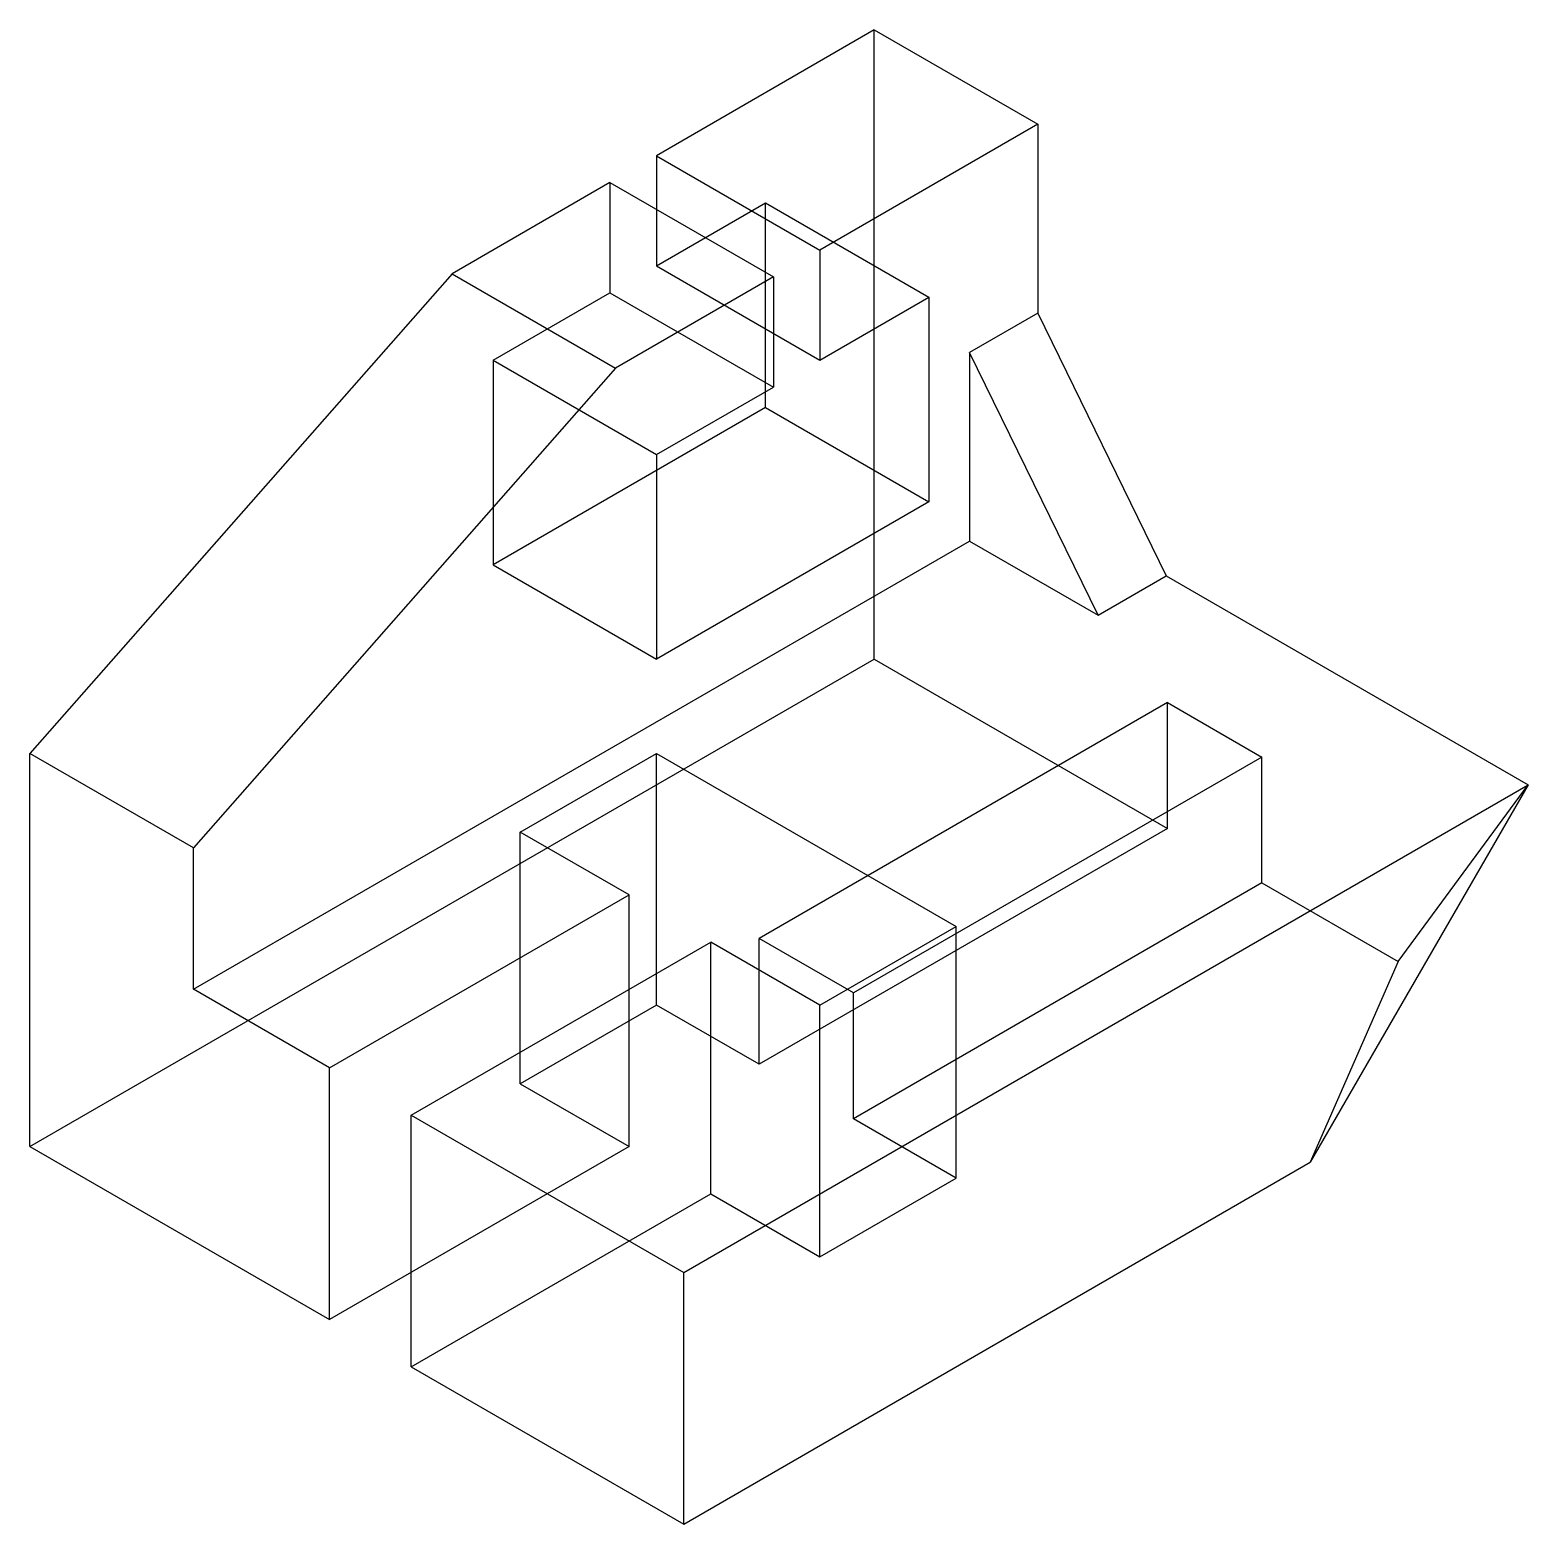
# Model space of a CAD drawing. Extents: x 107.4 to 155, y 142.6 to 190.1.
import ezdxf

# ---------------------------------------------------------------- set-up
doc = ezdxf.new("R2010")
doc.units = 0
doc.layers.get('0').update_dxf_attribs({"linetype": 'CONTINUOUS'})

msp = doc.modelspace()

# ---------------------------------------------------------------- linework, layer by layer
at = {"color": 7}
for p, q in [((134.214304, 190.114385), (127.2861, 186.114385)), ((134.214304, 170.114385), (134.214304, 190.114385)), ((134.214304, 190.114385), (139.410456, 187.114385)), ((139.410456, 187.114385), (132.482253, 183.114385)), ((139.410456, 187.114385), (139.410456, 181.114385)), ((127.2861, 186.114385), (132.482253, 183.114385)), ((127.2861, 186.114385), (127.2861, 182.614385)), ((125.809152, 185.261669), (120.79091, 182.364385)), ((125.809152, 185.261669), (125.809152, 181.761669)), ((125.809152, 185.261669), (131.005305, 182.261669)), ((127.2861, 182.614385), (130.750202, 184.614385)), ((130.750202, 184.614385), (135.946354, 181.614385)), ((130.750202, 178.114385), (130.750202, 184.614385)), ((132.482253, 183.114385), (132.482253, 179.614385)), ((127.2861, 182.614385), (132.482253, 179.614385)), ((120.79091, 182.364385), (107.367516, 167.114385)), ((120.79091, 182.364385), (125.987062, 179.364385)), ((131.005305, 182.261669), (125.987062, 179.364385)), ((131.005305, 182.261669), (131.005305, 178.761669)), ((122.089948, 179.614385), (125.809152, 181.761669)), ((125.809152, 181.761669), (131.005305, 178.761669)), ((132.482253, 179.614385), (135.946354, 181.614385)), ((135.946354, 181.614385), (135.946354, 175.114385)), ((139.410456, 181.114385), (137.245393, 179.864385)), ((139.410456, 181.114385), (143.493147, 172.757242)), ((122.089948, 179.614385), (127.2861, 176.614385)), ((122.089948, 179.614385), (122.089948, 173.114385)), ((137.245393, 179.864385), (137.245393, 173.864385)), ((141.328084, 171.507242), (137.245393, 179.864385)), ((125.987062, 179.364385), (112.563669, 164.114385)), ((127.2861, 176.614385), (131.005305, 178.761669)), ((130.750202, 178.114385), (122.089948, 173.114385)), ((130.750202, 178.114385), (135.946354, 175.114385)), ((127.2861, 176.614385), (127.2861, 170.114385)), ((135.946354, 175.114385), (127.2861, 170.114385)), ((112.563669, 159.614385), (137.245393, 173.864385)), ((137.245393, 173.864385), (141.328084, 171.507242)), ((122.089948, 173.114385), (127.2861, 170.114385)), ((141.328084, 171.507242), (143.493147, 172.757242)), ((143.493147, 172.757242), (154.998913, 166.114385)), ((107.367516, 154.614385), (134.214304, 170.114385)), ((134.214304, 170.114385), (143.539621, 164.730411)), ((143.539621, 168.730411), (130.54924, 161.230411)), ((143.539621, 164.730411), (143.539621, 168.730411)), ((143.539621, 168.730411), (146.539621, 166.99836)), ((112.563669, 164.114385), (107.367516, 167.114385)), ((107.367516, 154.614385), (107.367516, 167.114385)), ((122.955973, 164.614385), (127.2861, 167.114385)), ((127.2861, 167.114385), (136.81238, 161.614385)), ((127.2861, 159.114385), (127.2861, 167.114385)), ((146.539621, 166.99836), (133.54924, 159.49836)), ((146.539621, 162.99836), (146.539621, 166.99836)), ((128.152126, 150.614385), (154.998913, 166.114385)), ((154.998913, 166.114385), (148.07071, 154.114385)), ((150.869748, 160.49836), (154.998913, 166.114385)), ((126.420075, 162.614385), (122.955973, 164.614385)), ((122.955973, 156.614385), (122.955973, 164.614385)), ((143.539621, 164.730411), (130.54924, 157.230411)), ((112.563669, 159.614385), (112.563669, 164.114385)), ((146.539621, 162.99836), (133.54924, 155.49836)), ((146.539621, 162.99836), (150.869748, 160.49836)), ((116.893796, 157.114385), (126.420075, 162.614385)), ((126.420075, 154.614385), (126.420075, 162.614385)), ((132.482253, 159.114385), (136.81238, 161.614385)), ((136.81238, 153.614385), (136.81238, 161.614385)), ((119.491872, 155.614385), (129.018151, 161.114385)), ((132.482253, 159.114385), (129.018151, 161.114385)), ((129.018151, 153.114385), (129.018151, 161.114385)), ((133.54924, 159.49836), (130.54924, 161.230411)), ((130.54924, 157.230411), (130.54924, 161.230411)), ((150.869748, 160.49836), (148.07071, 154.114385)), ((116.893796, 157.114385), (112.563669, 159.614385)), ((127.2861, 159.114385), (122.955973, 156.614385)), ((130.54924, 157.230411), (127.2861, 159.114385)), ((132.482253, 151.114385), (132.482253, 159.114385)), ((133.54924, 155.49836), (133.54924, 159.49836)), ((116.893796, 149.114385), (116.893796, 157.114385)), ((122.955973, 156.614385), (126.420075, 154.614385)), ((119.491872, 147.614385), (119.491872, 155.614385)), ((119.491872, 155.614385), (128.152126, 150.614385)), ((136.81238, 153.614385), (133.54924, 155.49836)), ((107.367516, 154.614385), (116.893796, 149.114385)), ((126.420075, 154.614385), (116.893796, 149.114385)), ((128.152126, 142.614385), (148.07071, 154.114385)), ((132.482253, 151.114385), (136.81238, 153.614385)), ((119.491872, 147.614385), (129.018151, 153.114385)), ((129.018151, 153.114385), (132.482253, 151.114385)), ((128.152126, 142.614385), (128.152126, 150.614385)), ((119.491872, 147.614385), (128.152126, 142.614385))]:
    msp.add_line(p, q, dxfattribs=at)

doc.saveas('drawing.dxf')
